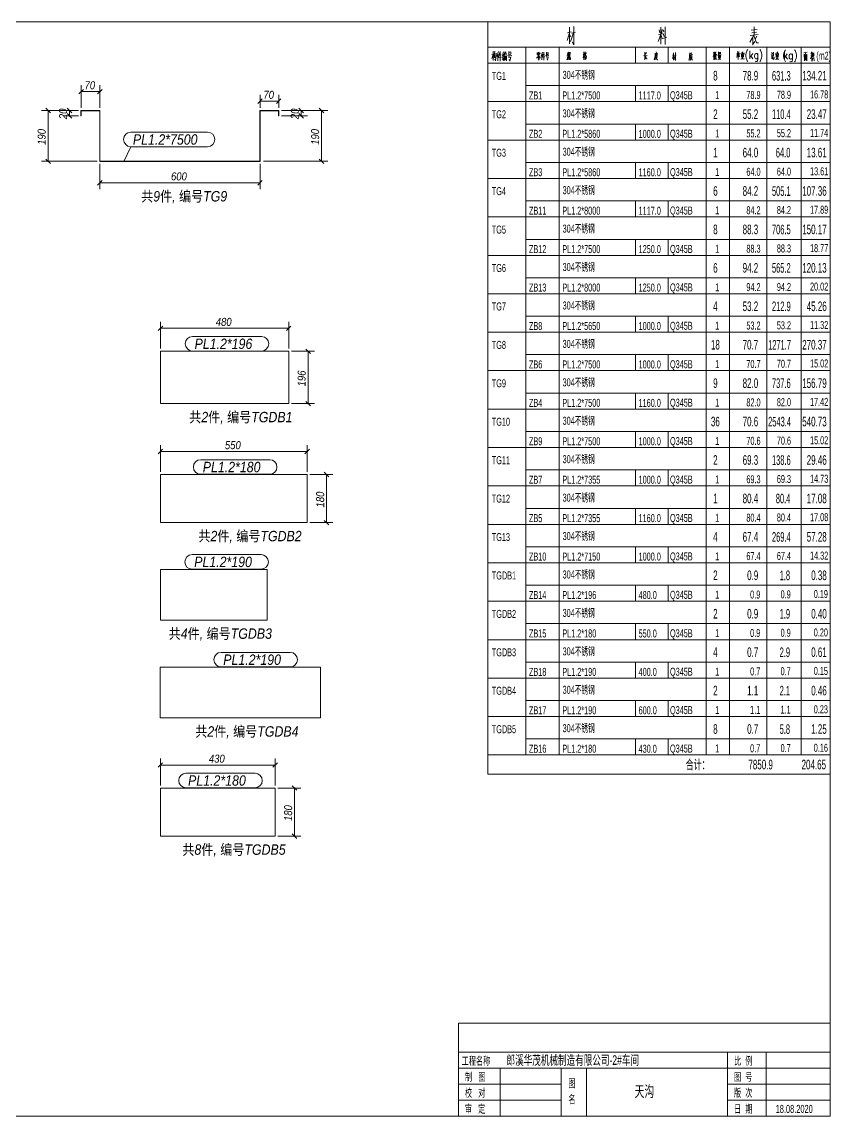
# Model space of a CAD drawing. Header units: millimetres. Extents: x 2 to 589, y 5 to 415.
# Drawn here: x 286.3 to 589, y 5 to 415 of the extents above; entities that cross this region are included whole.
import ezdxf

# ---------------------------------------------------------------- set-up
doc = ezdxf.new("R2010")
doc.units = ezdxf.units.MM
doc.linetypes.add('XKITLINE00', pattern=[0])
for name, color, linetype, lineweight in [('DrawingSheet', 5, 'Continuous', 0), ('OtherObjectType', 1, 'Continuous', 0), ('Part', 2, 'Continuous', 0), ('PartMark', 3, 'Continuous', 0), ('Z-DIMENSIONS', 1, 'Continuous', 0)]:
    doc.layers.add(name, color=color, linetype=linetype, lineweight=lineweight)
doc.styles.add('Arial Italic', font='ariali.ttf')
doc.styles.add('宋体', font='arial.ttf')

msp = doc.modelspace()

# ---------------------------------------------------------------- linework, layer by layer
at = {"layer": 'DrawingSheet', "color": 5, "linetype": 'XKITLINE00', "lineweight": 0}
for p, q in [((589, 415), (5, 415)), ((589, 5), (589, 415)), ((5, 5), (589, 5))]:
    msp.add_line(p, q, dxfattribs=at)
at = {"layer": 'OtherObjectType', "color": 6, "linetype": 'XKITLINE00', "lineweight": 0}
for p, q in [((460.84, 415), (460.84, 399.52)), ((460.84, 405.52), (589, 405.52)), ((475, 405.52), (475, 399.52)), ((487.48, 405.52), (487.48, 399.52)), ((516.04, 405.52), (516.04, 399.52)), ((528.28, 405.52), (528.28, 399.52)), ((542.56, 405.52), (542.56, 399.52)), ((551.32, 405.52), (551.32, 399.52)), ((565.24, 405.52), (565.24, 399.52)), ((578.2, 405.52), (578.2, 399.52)), ((460.84, 399.52), (460.84, 391.12)), ((589, 399.52), (460.84, 399.52)), ((475, 399.52), (475, 391.12)), ((487.48, 399.52), (487.48, 391.12)), ((542.56, 399.52), (542.56, 391.12)), ((551.32, 399.52), (551.32, 391.12)), ((565.24, 399.52), (565.24, 391.12)), ((578.2, 399.52), (578.2, 391.12)), ((460.84, 391.12), (460.84, 385.12)), ((475, 391.12), (475, 385.12)), ((475, 391.12), (589, 391.12)), ((487.48, 391.12), (487.48, 385.12)), ((516.04, 391.12), (516.04, 385.12)), ((528.28, 391.12), (528.28, 385.12)), ((542.56, 391.12), (542.56, 385.12)), ((551.32, 391.12), (551.32, 385.12)), ((565.24, 391.12), (565.24, 385.12)), ((578.2, 391.12), (578.2, 385.12)), ((460.84, 385.12), (460.84, 376.72)), ((589, 385.12), (460.84, 385.12)), ((475, 385.12), (589, 385.12)), ((475, 385.12), (475, 376.72)), ((487.48, 385.12), (487.48, 376.72)), ((542.56, 385.12), (542.56, 376.72)), ((551.32, 385.12), (551.32, 376.72)), ((565.24, 385.12), (565.24, 376.72)), ((578.2, 385.12), (578.2, 376.72)), ((460.84, 376.72), (460.84, 370.72)), ((475, 376.72), (475, 370.72)), ((475, 376.72), (589, 376.72)), ((487.48, 376.72), (487.48, 370.72)), ((516.04, 376.72), (516.04, 370.72)), ((528.28, 376.72), (528.28, 370.72)), ((542.56, 376.72), (542.56, 370.72)), ((551.32, 376.72), (551.32, 370.72)), ((565.24, 376.72), (565.24, 370.72)), ((578.2, 376.72), (578.2, 370.72)), ((460.84, 370.72), (460.84, 362.32)), ((589, 370.72), (460.84, 370.72)), ((475, 370.72), (589, 370.72)), ((475, 370.72), (475, 362.32)), ((487.48, 370.72), (487.48, 362.32)), ((542.56, 370.72), (542.56, 362.32)), ((551.32, 370.72), (551.32, 362.32)), ((565.24, 370.72), (565.24, 362.32)), ((578.2, 370.72), (578.2, 362.32)), ((460.84, 362.32), (460.84, 356.32)), ((475, 362.32), (475, 356.32)), ((475, 362.32), (589, 362.32)), ((487.48, 362.32), (487.48, 356.32)), ((516.04, 362.32), (516.04, 356.32)), ((528.28, 362.32), (528.28, 356.32)), ((542.56, 362.32), (542.56, 356.32)), ((551.32, 362.32), (551.32, 356.32)), ((565.24, 362.32), (565.24, 356.32)), ((578.2, 362.32), (578.2, 356.32)), ((460.84, 356.32), (460.84, 347.92)), ((589, 356.32), (460.84, 356.32)), ((475, 356.32), (589, 356.32)), ((475, 356.32), (475, 347.92)), ((487.48, 356.32), (487.48, 347.92)), ((542.56, 356.32), (542.56, 347.92)), ((551.32, 356.32), (551.32, 347.92)), ((565.24, 356.32), (565.24, 347.92)), ((578.2, 356.32), (578.2, 347.92)), ((460.84, 347.92), (460.84, 341.92)), ((475, 347.92), (475, 341.92)), ((475, 347.92), (589, 347.92)), ((487.48, 347.92), (487.48, 341.92)), ((516.04, 347.92), (516.04, 341.92)), ((528.28, 347.92), (528.28, 341.92)), ((542.56, 347.92), (542.56, 341.92)), ((551.32, 347.92), (551.32, 341.92)), ((565.24, 347.92), (565.24, 341.92)), ((578.2, 347.92), (578.2, 341.92)), ((460.84, 341.92), (460.84, 333.52)), ((589, 341.92), (460.84, 341.92)), ((475, 341.92), (589, 341.92)), ((475, 341.92), (475, 333.52)), ((487.48, 341.92), (487.48, 333.52)), ((542.56, 341.92), (542.56, 333.52)), ((551.32, 341.92), (551.32, 333.52)), ((565.24, 341.92), (565.24, 333.52)), ((578.2, 341.92), (578.2, 333.52)), ((460.84, 333.52), (460.84, 327.52)), ((475, 333.52), (475, 327.52)), ((475, 333.52), (589, 333.52)), ((487.48, 333.52), (487.48, 327.52)), ((516.04, 333.52), (516.04, 327.52)), ((528.28, 333.52), (528.28, 327.52)), ((542.56, 333.52), (542.56, 327.52)), ((551.32, 333.52), (551.32, 327.52)), ((565.24, 333.52), (565.24, 327.52)), ((578.2, 333.52), (578.2, 327.52)), ((460.84, 327.52), (460.84, 319.12)), ((589, 327.52), (460.84, 327.52)), ((475, 327.52), (589, 327.52)), ((475, 327.52), (475, 319.12)), ((487.48, 327.52), (487.48, 319.12)), ((542.56, 327.52), (542.56, 319.12)), ((551.32, 327.52), (551.32, 319.12)), ((565.24, 327.52), (565.24, 319.12)), ((578.2, 327.52), (578.2, 319.12)), ((460.84, 319.12), (460.84, 313.12)), ((475, 319.12), (475, 313.12)), ((475, 319.12), (589, 319.12)), ((487.48, 319.12), (487.48, 313.12)), ((516.04, 319.12), (516.04, 313.12)), ((528.28, 319.12), (528.28, 313.12)), ((542.56, 319.12), (542.56, 313.12)), ((551.32, 319.12), (551.32, 313.12)), ((565.24, 319.12), (565.24, 313.12)), ((578.2, 319.12), (578.2, 313.12)), ((460.84, 313.12), (460.84, 304.72)), ((589, 313.12), (460.84, 313.12)), ((475, 313.12), (589, 313.12)), ((475, 313.12), (475, 304.72)), ((487.48, 313.12), (487.48, 304.72)), ((542.56, 313.12), (542.56, 304.72)), ((551.32, 313.12), (551.32, 304.72)), ((565.24, 313.12), (565.24, 304.72)), ((578.2, 313.12), (578.2, 304.72)), ((460.84, 304.72), (460.84, 298.72)), ((475, 304.72), (475, 298.72)), ((475, 304.72), (589, 304.72)), ((487.48, 304.72), (487.48, 298.72)), ((516.04, 304.72), (516.04, 298.72)), ((528.28, 304.72), (528.28, 298.72)), ((542.56, 304.72), (542.56, 298.72)), ((551.32, 304.72), (551.32, 298.72)), ((565.24, 304.72), (565.24, 298.72)), ((578.2, 304.72), (578.2, 298.72)), ((460.84, 298.72), (460.84, 290.32)), ((589, 298.72), (460.84, 298.72)), ((475, 298.72), (589, 298.72)), ((475, 298.72), (475, 290.32)), ((487.48, 298.72), (487.48, 290.32)), ((542.56, 298.72), (542.56, 290.32)), ((551.32, 298.72), (551.32, 290.32)), ((565.24, 298.72), (565.24, 290.32)), ((578.2, 298.72), (578.2, 290.32)), ((460.84, 290.32), (460.84, 284.32)), ((475, 290.32), (475, 284.32)), ((475, 290.32), (589, 290.32)), ((487.48, 290.32), (487.48, 284.32)), ((516.04, 290.32), (516.04, 284.32)), ((528.28, 290.32), (528.28, 284.32)), ((542.56, 290.32), (542.56, 284.32)), ((551.32, 290.32), (551.32, 284.32)), ((565.24, 290.32), (565.24, 284.32)), ((578.2, 290.32), (578.2, 284.32)), ((460.84, 284.32), (460.84, 275.92)), ((589, 284.32), (460.84, 284.32)), ((475, 284.32), (589, 284.32)), ((475, 284.32), (475, 275.92)), ((487.48, 284.32), (487.48, 275.92)), ((542.56, 284.32), (542.56, 275.92)), ((551.32, 284.32), (551.32, 275.92)), ((565.24, 284.32), (565.24, 275.92)), ((578.2, 284.32), (578.2, 275.92)), ((460.84, 275.92), (460.84, 269.92)), ((475, 275.92), (475, 269.92)), ((475, 275.92), (589, 275.92)), ((487.48, 275.92), (487.48, 269.92)), ((516.04, 275.92), (516.04, 269.92)), ((528.28, 275.92), (528.28, 269.92)), ((542.56, 275.92), (542.56, 269.92)), ((551.32, 275.92), (551.32, 269.92)), ((565.24, 275.92), (565.24, 269.92)), ((578.2, 275.92), (578.2, 269.92)), ((460.84, 269.92), (460.84, 261.52)), ((589, 269.92), (460.84, 269.92)), ((475, 269.92), (589, 269.92)), ((475, 269.92), (475, 261.52)), ((487.48, 269.92), (487.48, 261.52)), ((542.56, 269.92), (542.56, 261.52)), ((551.32, 269.92), (551.32, 261.52)), ((565.24, 269.92), (565.24, 261.52)), ((578.2, 269.92), (578.2, 261.52)), ((460.84, 261.52), (460.84, 255.52)), ((475, 261.52), (475, 255.52)), ((475, 261.52), (589, 261.52)), ((487.48, 261.52), (487.48, 255.52)), ((516.04, 261.52), (516.04, 255.52)), ((528.28, 261.52), (528.28, 255.52)), ((542.56, 261.52), (542.56, 255.52)), ((551.32, 261.52), (551.32, 255.52)), ((565.24, 261.52), (565.24, 255.52)), ((578.2, 261.52), (578.2, 255.52)), ((460.84, 255.52), (460.84, 247.12)), ((589, 255.52), (460.84, 255.52)), ((475, 255.52), (589, 255.52)), ((475, 255.52), (475, 247.12)), ((487.48, 255.52), (487.48, 247.12)), ((542.56, 255.52), (542.56, 247.12)), ((551.32, 255.52), (551.32, 247.12)), ((565.24, 255.52), (565.24, 247.12)), ((578.2, 255.52), (578.2, 247.12)), ((460.84, 247.12), (460.84, 241.12)), ((475, 247.12), (475, 241.12)), ((475, 247.12), (589, 247.12)), ((487.48, 247.12), (487.48, 241.12)), ((516.04, 247.12), (516.04, 241.12)), ((528.28, 247.12), (528.28, 241.12)), ((542.56, 247.12), (542.56, 241.12)), ((551.32, 247.12), (551.32, 241.12)), ((565.24, 247.12), (565.24, 241.12)), ((578.2, 247.12), (578.2, 241.12)), ((460.84, 241.12), (460.84, 232.72)), ((589, 241.12), (460.84, 241.12)), ((475, 241.12), (589, 241.12)), ((475, 241.12), (475, 232.72)), ((487.48, 241.12), (487.48, 232.72)), ((542.56, 241.12), (542.56, 232.72)), ((551.32, 241.12), (551.32, 232.72)), ((565.24, 241.12), (565.24, 232.72)), ((578.2, 241.12), (578.2, 232.72)), ((460.84, 232.72), (460.84, 226.72)), ((475, 232.72), (475, 226.72)), ((475, 232.72), (589, 232.72)), ((487.48, 232.72), (487.48, 226.72)), ((516.04, 232.72), (516.04, 226.72)), ((528.28, 232.72), (528.28, 226.72)), ((542.56, 232.72), (542.56, 226.72)), ((551.32, 232.72), (551.32, 226.72)), ((565.24, 232.72), (565.24, 226.72)), ((578.2, 232.72), (578.2, 226.72)), ((460.84, 226.72), (460.84, 218.32)), ((589, 226.72), (460.84, 226.72)), ((475, 226.72), (589, 226.72)), ((475, 226.72), (475, 218.32)), ((487.48, 226.72), (487.48, 218.32)), ((542.56, 226.72), (542.56, 218.32)), ((551.32, 226.72), (551.32, 218.32)), ((565.24, 226.72), (565.24, 218.32)), ((578.2, 226.72), (578.2, 218.32)), ((460.84, 218.32), (460.84, 212.32)), ((475, 218.32), (475, 212.32)), ((475, 218.32), (589, 218.32)), ((487.48, 218.32), (487.48, 212.32)), ((516.04, 218.32), (516.04, 212.32)), ((528.28, 218.32), (528.28, 212.32)), ((542.56, 218.32), (542.56, 212.32)), ((551.32, 218.32), (551.32, 212.32)), ((565.24, 218.32), (565.24, 212.32)), ((578.2, 218.32), (578.2, 212.32)), ((460.84, 212.32), (460.84, 203.92)), ((589, 212.32), (460.84, 212.32)), ((475, 212.32), (589, 212.32)), ((475, 212.32), (475, 203.92)), ((487.48, 212.32), (487.48, 203.92)), ((542.56, 212.32), (542.56, 203.92)), ((551.32, 212.32), (551.32, 203.92)), ((565.24, 212.32), (565.24, 203.92)), ((578.2, 212.32), (578.2, 203.92)), ((460.84, 203.92), (460.84, 197.92)), ((475, 203.92), (475, 197.92)), ((475, 203.92), (589, 203.92)), ((487.48, 203.92), (487.48, 197.92)), ((516.04, 203.92), (516.04, 197.92)), ((528.28, 203.92), (528.28, 197.92)), ((542.56, 203.92), (542.56, 197.92)), ((551.32, 203.92), (551.32, 197.92)), ((565.24, 203.92), (565.24, 197.92)), ((578.2, 203.92), (578.2, 197.92)), ((460.84, 197.92), (460.84, 189.52)), ((589, 197.92), (460.84, 197.92)), ((475, 197.92), (589, 197.92)), ((475, 197.92), (475, 189.52)), ((487.48, 197.92), (487.48, 189.52)), ((542.56, 197.92), (542.56, 189.52)), ((551.32, 197.92), (551.32, 189.52)), ((565.24, 197.92), (565.24, 189.52)), ((578.2, 197.92), (578.2, 189.52)), ((460.84, 189.52), (460.84, 183.52)), ((475, 189.52), (475, 183.52)), ((475, 189.52), (589, 189.52)), ((487.48, 189.52), (487.48, 183.52)), ((516.04, 189.52), (516.04, 183.52)), ((528.28, 189.52), (528.28, 183.52)), ((542.56, 189.52), (542.56, 183.52)), ((551.32, 189.52), (551.32, 183.52)), ((565.24, 189.52), (565.24, 183.52)), ((578.2, 189.52), (578.2, 183.52)), ((460.84, 183.52), (460.84, 175.12)), ((589, 183.52), (460.84, 183.52)), ((475, 183.52), (589, 183.52)), ((475, 183.52), (475, 175.12)), ((487.48, 183.52), (487.48, 175.12)), ((542.56, 183.52), (542.56, 175.12)), ((551.32, 183.52), (551.32, 175.12)), ((565.24, 183.52), (565.24, 175.12)), ((578.2, 183.52), (578.2, 175.12)), ((460.84, 175.12), (460.84, 169.12)), ((475, 175.12), (475, 169.12)), ((475, 175.12), (589, 175.12)), ((487.48, 175.12), (487.48, 169.12)), ((516.04, 175.12), (516.04, 169.12)), ((528.28, 175.12), (528.28, 169.12)), ((542.56, 175.12), (542.56, 169.12)), ((551.32, 175.12), (551.32, 169.12)), ((565.24, 175.12), (565.24, 169.12)), ((578.2, 175.12), (578.2, 169.12)), ((460.84, 169.12), (460.84, 160.72)), ((589, 169.12), (460.84, 169.12)), ((475, 169.12), (589, 169.12)), ((475, 169.12), (475, 160.72)), ((487.48, 169.12), (487.48, 160.72)), ((542.56, 169.12), (542.56, 160.72)), ((551.32, 169.12), (551.32, 160.72)), ((565.24, 169.12), (565.24, 160.72)), ((578.2, 169.12), (578.2, 160.72)), ((460.84, 160.72), (460.84, 154.72)), ((475, 160.72), (475, 154.72)), ((475, 160.72), (589, 160.72)), ((487.48, 160.72), (487.48, 154.72)), ((516.04, 160.72), (516.04, 154.72)), ((528.28, 160.72), (528.28, 154.72)), ((542.56, 160.72), (542.56, 154.72)), ((551.32, 160.72), (551.32, 154.72)), ((565.24, 160.72), (565.24, 154.72)), ((578.2, 160.72), (578.2, 154.72)), ((460.84, 154.72), (460.84, 146.32)), ((589, 154.72), (460.84, 154.72)), ((475, 154.72), (589, 154.72)), ((475, 154.72), (475, 146.32)), ((487.48, 154.72), (487.48, 146.32)), ((542.56, 154.72), (542.56, 146.32)), ((551.32, 154.72), (551.32, 146.32)), ((565.24, 154.72), (565.24, 146.32)), ((578.2, 154.72), (578.2, 146.32)), ((460.84, 146.32), (460.84, 140.32)), ((475, 146.32), (475, 140.32)), ((475, 146.32), (589, 146.32)), ((487.48, 146.32), (487.48, 140.32)), ((516.04, 146.32), (516.04, 140.32)), ((528.28, 146.32), (528.28, 140.32)), ((542.56, 146.32), (542.56, 140.32)), ((551.32, 146.32), (551.32, 140.32)), ((565.24, 146.32), (565.24, 140.32)), ((578.2, 146.32), (578.2, 140.32)), ((460.84, 140.32), (460.84, 133.12)), ((460.84, 140.32), (589, 140.32)), ((475, 140.32), (589, 140.32)), ((460.84, 133.12), (589, 133.12))]:
    msp.add_line(p, q, dxfattribs=at)
at = {"layer": 'OtherObjectType', "color": 2, "linetype": 'XKITLINE00', "lineweight": 0}
for p, q in [((490.48, 408.07), (491.35, 410.89)), ((491.96, 411.21), (490.57, 410.89)), ((491.35, 406.74), (491.35, 413.07)), ((491.87, 409.41), (491.35, 410.45)), ((492.14, 410.83), (493.59, 411.12)), ((492.92, 410.98), (492.25, 408.97)), ((493.04, 413.27), (493.04, 406.36)), ((524.73, 410.22), (526.24, 410.51)), ((525.02, 412.02), (525.26, 410.89)), ((525.63, 410.37), (525.14, 408.89)), ((525.63, 413.07), (525.63, 406.65)), ((525.63, 410.08), (526.07, 409.12)), ((526.13, 412.17), (525.81, 410.45)), ((526.48, 412.08), (526.74, 411.21)), ((526.48, 410.69), (526.79, 409.55)), ((527.2, 406.51), (527.2, 413.13)), ((562.04, 410.22), (559.07, 409.84)), ((559.45, 411.88), (561.69, 412.17)), ((559.74, 410.89), (561.37, 411.12)), ((560.53, 413.13), (560.53, 410.08)), ((492.25, 408.97), (491.7, 407.7)), ((493.04, 406.36), (492.43, 407.55)), ((525.14, 408.89), (524.62, 407.7)), ((526.01, 408.6), (527.87, 409.26)), ((559.86, 408.89), (558.9, 407.46)), ((560.47, 409.99), (559.86, 408.89)), ((559.97, 406.42), (560.76, 407.7)), ((560.09, 409.12), (560.09, 406.59)), ((560.47, 409.84), (561.48, 407.09)), ((561.51, 409.64), (560.96, 408.51)), ((561.48, 407.09), (562.15, 407.09)), ((449.8, 39.8), (589, 39.8)), ((449.8, 39.8), (449.8, 5)), ((589, 39.8), (589, 5)), ((449.8, 5), (589, 5))]:
    msp.add_line(p, q, dxfattribs=at)
at = {"layer": 'OtherObjectType', "color": 4, "linetype": 'XKITLINE00', "lineweight": 0}
for p, q in [((462.28, 401.29), (462.76, 402.8)), ((463.09, 402.95), (462.34, 402.8)), ((462.76, 403.98), (462.76, 400.49)), ((462.76, 402.47), (463, 402.16)), ((463.03, 402.08), (463.23, 402.87)), ((463.17, 401.52), (463.44, 402.54)), ((463.23, 402.87), (463.42, 403.98)), ((463.23, 402.91), (463.93, 403.07)), ((463.67, 401.36), (463.48, 401.9)), ((463.93, 403.22), (463.83, 401.44)), ((464.82, 403.9), (464.2, 402.08)), ((464.58, 403.14), (464.58, 400.39)), ((465.03, 402.58), (464.84, 401.87)), ((465.11, 403.41), (465.03, 402.58)), ((465.05, 402.58), (465.82, 402.7)), ((465.42, 403.94), (465.42, 400.28)), ((466.21, 402.39), (466.6, 402.58)), ((466.71, 401.9), (466.21, 401.6)), ((466.6, 403.74), (466.27, 402.43)), ((466.71, 402.87), (466.27, 401.63)), ((466.93, 401.9), (466.81, 401.21)), ((466.98, 403.55), (466.93, 401.9)), ((467.7, 402.7), (466.95, 402.58)), ((466.98, 400.53), (466.95, 402.23)), ((466.98, 403.22), (467.66, 403.34)), ((466.98, 402.04), (467.78, 402.16)), ((467.25, 402.04), (467.25, 400.72)), ((467.27, 403.94), (467.44, 403.48)), ((467.49, 400.72), (467.53, 402.12)), ((467.7, 403.41), (467.64, 402.7)), ((467.82, 402.23), (467.76, 400.36)), ((468.2, 402.27), (469.75, 402.43)), ((468.65, 403.9), (468.65, 402.62)), ((468.65, 403.59), (469.36, 403.72)), ((469.42, 402.87), (468.65, 402.8)), ((468.76, 402.31), (468.65, 401.63)), ((469.44, 401.87), (469.09, 400.24)), ((469.42, 403.82), (469.36, 402.87)), ((479.51, 401.9), (479.08, 401.35)), ((479.31, 403.35), (479.22, 402.73)), ((479.29, 403.16), (480.36, 403.31)), ((479.39, 402.85), (479.66, 402.92)), ((479.39, 402.56), (479.66, 402.61)), ((479.41, 403.48), (480.2, 403.62)), ((479.83, 402.5), (479.51, 401.9)), ((479.7, 401.99), (479.85, 401.7)), ((479.8, 403.52), (479.8, 402.59)), ((479.8, 402.38), (480.4, 401.57)), ((479.93, 402.92), (480.2, 402.98)), ((479.93, 402.61), (480.2, 402.69)), ((480.38, 403.41), (480.28, 402.92)), ((481.21, 403.64), (480.71, 402.13)), ((481.02, 403.02), (481.02, 400.74)), ((481.26, 402.2), (481.13, 401.6)), ((481.19, 401.76), (482.16, 401.9)), ((481.34, 402.89), (481.26, 402.2)), ((481.42, 402.56), (482.06, 402.65)), ((481.71, 403.68), (481.71, 400.64)), ((482.41, 402.28), (483.69, 402.42)), ((483.42, 401.86), (482.74, 401.72)), ((482.78, 403.64), (482.78, 402.59)), ((482.78, 403.39), (483.4, 403.45)), ((483.42, 402.79), (482.78, 402.73)), ((482.87, 402.32), (482.78, 401.76)), ((483.45, 401.96), (483.15, 400.6)), ((483.42, 403.58), (483.38, 402.79)), ((491.02, 402.43), (490.4, 402.31)), ((490.46, 402.89), (490.98, 402.99)), ((490.75, 402.29), (490.59, 401.4)), ((490.71, 402.08), (490.96, 401.52)), ((490.81, 403.57), (490.75, 402.29)), ((491.23, 401.9), (490.98, 401.21)), ((491.11, 403.72), (491.11, 401.96)), ((491.6, 403.55), (491.11, 403.49)), ((491.37, 403.1), (491.23, 401.9)), ((491.39, 402.14), (491.39, 401.07)), ((491.56, 401.96), (491.6, 403.69)), ((496.79, 402.74), (496.44, 401.54)), ((496.5, 402.74), (497, 402.87)), ((496.79, 403.82), (496.79, 400.88)), ((496.79, 403.72), (496.79, 400.84)), ((496.79, 402.54), (496.96, 402.14)), ((497.27, 402.33), (496.9, 401.73)), ((497.31, 403.82), (497.06, 402.7)), ((497.19, 403.22), (497.66, 403.34)), ((497.21, 401.94), (497.21, 400.84)), ((497.21, 401.81), (497.64, 401.87)), ((497.23, 402.97), (497.74, 401.94)), ((497.41, 402.66), (497.27, 402.33)), ((497.7, 403.4), (497.41, 402.66)), ((497.64, 401.96), (497.62, 401.15)), ((497.74, 401.94), (497.93, 401.94)), ((519.16, 402.27), (520.53, 402.46)), ((519.61, 403.66), (519.61, 401.01)), ((519.95, 403.1), (519.61, 402.64)), ((519.8, 402.33), (520.26, 401.11)), ((520.19, 403.58), (519.95, 403.1)), ((523.42, 402.31), (523.26, 401.3)), ((523.46, 403.33), (523.42, 402.31)), ((523.46, 403.06), (524.44, 403.24)), ((523.48, 402.54), (524.44, 402.66)), ((523.65, 401.84), (524.15, 401.94)), ((523.73, 403.06), (523.73, 402.08)), ((523.73, 402.17), (524.13, 402.23)), ((523.81, 403.8), (523.92, 403.26)), ((524.06, 401.57), (524.17, 402.04)), ((524.08, 402.23), (524.1, 403.1)), ((529.96, 401.23), (530.37, 402.49)), ((530.64, 402.63), (530.02, 402.49)), ((530.37, 400.63), (530.37, 403.46)), ((530.58, 401.84), (530.37, 402.3)), ((530.7, 402.45), (531.35, 402.59)), ((531.04, 402.41), (530.75, 401.52)), ((531.1, 403.56), (531.1, 400.48)), ((536.39, 402.26), (536.31, 401.47)), ((536.41, 403.46), (536.39, 402.26)), ((537.26, 403.42), (536.41, 403.13)), ((536.46, 402.59), (537.45, 402.82)), ((536.62, 402.36), (536.62, 401.27)), ((537.2, 402.26), (536.62, 402.13)), ((536.93, 401.87), (536.85, 401.27)), ((536.89, 402.2), (536.91, 403.19)), ((537.24, 402.44), (537.2, 401.23)), ((545.61, 402.89), (545.2, 402)), ((545.28, 402.85), (545.99, 402.99)), ((545.28, 401.79), (545.78, 401.96)), ((545.37, 403.51), (545.49, 403.05)), ((545.59, 402.2), (545.43, 401.5)), ((545.61, 403.78), (545.61, 402.25)), ((545.61, 402.81), (545.9, 402.39)), ((545.82, 402.16), (545.72, 401.58)), ((545.86, 403.61), (545.76, 402.95)), ((546.03, 402.76), (545.9, 402.14)), ((545.95, 402.39), (546.36, 400.98)), ((546.11, 403.16), (546.03, 402.76)), ((546.03, 402.76), (546.52, 402.85)), ((546.23, 401.96), (546.09, 401.36)), ((546.17, 403.78), (546.11, 403.16)), ((546.3, 402.81), (546.23, 401.96)), ((546.85, 402.56), (548.22, 402.66)), ((547.23, 402.43), (547.23, 401.54)), ((547.23, 402.25), (547.95, 402.33)), ((547.25, 403.74), (547.25, 402.8)), ((547.25, 403.55), (547.95, 403.61)), ((547.25, 403.22), (547.85, 403.28)), ((547.95, 402.99), (547.25, 402.93)), ((547.33, 401.96), (547.81, 402)), ((547.58, 402.29), (547.58, 400.98)), ((547.97, 403.69), (547.93, 402.99)), ((547.97, 402.43), (547.93, 401.69)), ((553.84, 401.82), (555.23, 401.98)), ((554.19, 403.28), (554.19, 402.11)), ((554.94, 403.22), (554.19, 403.1)), ((554.19, 402.21), (554.98, 402.31)), ((554.27, 403.88), (554.44, 403.31)), ((554.29, 402.71), (554.85, 402.77)), ((554.58, 400.95), (554.58, 403.14)), ((554.85, 403.89), (554.63, 403.22)), ((554.96, 403.28), (554.9, 402.31)), ((555.49, 403), (556.88, 403.22)), ((556.2, 403.57), (555.76, 403.37)), ((555.78, 402.85), (555.83, 401.73)), ((555.81, 402.71), (556.61, 402.81)), ((556.67, 402.02), (555.83, 401.92)), ((555.87, 402.31), (556.47, 402.38)), ((556.49, 403.84), (556.2, 403.57)), ((556.2, 403.57), (556.2, 401.09)), ((556.65, 402.98), (556.57, 402.06)), ((557.54, 403.41), (557.42, 402.69)), ((557.42, 402.69), (557.42, 402.13)), ((557.42, 402.13), (557.54, 401.42)), ((557.75, 403.97), (557.54, 403.41)), ((557.96, 404.42), (557.75, 403.97)), ((558.18, 404.69), (557.96, 404.42)), ((558.93, 404.13), (558.93, 401.13)), ((560, 403.12), (558.93, 401.69)), ((559.36, 402.27), (560.09, 401.13)), ((560.75, 402.69), (560.63, 402.27)), ((560.63, 402.27), (560.63, 401.98)), ((560.63, 401.98), (560.75, 401.55)), ((560.96, 402.98), (560.75, 402.69)), ((561.18, 403.12), (560.96, 402.98)), ((561.49, 403.12), (561.18, 403.12)), ((561.7, 402.98), (561.49, 403.12)), ((561.91, 402.69), (561.7, 402.98)), ((561.91, 403.12), (561.91, 400.84)), ((562.67, 404.69), (562.88, 404.42)), ((562.88, 404.42), (563.09, 403.97)), ((563.09, 403.97), (563.31, 403.41)), ((563.31, 403.41), (563.42, 402.69)), ((563.42, 402.13), (563.31, 401.42)), ((563.42, 402.69), (563.42, 402.13)), ((567.16, 401.8), (567.04, 401.32)), ((567.16, 403.66), (567.35, 403.19)), ((567.16, 401.9), (567.41, 401.34)), ((567.18, 403.06), (567.18, 402.09)), ((567.18, 402.92), (567.84, 403.02)), ((567.8, 402.4), (567.18, 402.3)), ((567.43, 402.03), (567.66, 401.66)), ((567.78, 403.68), (567.62, 403.02)), ((567.84, 403.1), (567.78, 402.4)), ((567.91, 401.9), (568.13, 401.43)), ((568.46, 402.88), (569.83, 403.1)), ((569.17, 403.45), (568.73, 403.25)), ((568.75, 402.73), (568.81, 401.61)), ((568.77, 402.59), (569.56, 402.69)), ((569.64, 401.9), (568.81, 401.8)), ((568.84, 402.19), (569.44, 402.26)), ((569.46, 403.72), (569.17, 403.45)), ((569.17, 403.45), (569.17, 400.97)), ((569.62, 402.86), (569.54, 401.94)), ((571.69, 403.29), (571.59, 402.57)), ((571.59, 402.57), (571.59, 402.01)), ((571.59, 402.01), (571.69, 401.3)), ((571.9, 403.85), (571.69, 403.29)), ((571.88, 404.01), (571.88, 401.01)), ((572.97, 403), (571.88, 401.57)), ((572.13, 404.3), (571.9, 403.85)), ((572.35, 404.57), (572.13, 404.3)), ((572.31, 402.15), (573.06, 401.01)), ((573.7, 402.57), (573.61, 402.15)), ((573.61, 402.15), (573.61, 401.86)), ((573.61, 401.86), (573.7, 401.43)), ((573.92, 402.86), (573.7, 402.57)), ((574.13, 403), (573.92, 402.86)), ((574.46, 403), (574.13, 403)), ((574.67, 402.86), (574.46, 403)), ((574.88, 402.57), (574.67, 402.86)), ((574.88, 403), (574.88, 400.72)), ((575.64, 404.57), (575.85, 404.3)), ((575.85, 404.3), (576.06, 403.85)), ((576.06, 403.85), (576.28, 403.29)), ((576.28, 403.29), (576.37, 402.57)), ((576.37, 402.01), (576.28, 401.3)), ((576.37, 402.57), (576.37, 402.01)), ((580.45, 403.66), (579.16, 403.46)), ((579.34, 402.92), (579.36, 400.36)), ((580.28, 402.74), (579.34, 402.58)), ((579.63, 402.62), (579.63, 400.74)), ((579.88, 402.16), (579.63, 402.08)), ((579.7, 402.66), (579.81, 403.58)), ((579.97, 402.66), (579.95, 400.78)), ((580.22, 400.4), (580.31, 402.96)), ((581.93, 401.82), (581.7, 401.12)), ((581.76, 402.54), (582.35, 402.7)), ((582.3, 403.84), (581.83, 403.12)), ((582.1, 402.54), (581.93, 401.82)), ((582.1, 403.42), (582.1, 400.28)), ((582.1, 402.32), (582.33, 401.86)), ((582.47, 403.46), (582.47, 401.86)), ((582.47, 403.16), (582.92, 403.3)), ((582.92, 402.12), (582.47, 402)), ((582.94, 403.38), (582.89, 402.12)), ((463.56, 401.63), (463.09, 401.48)), ((463.71, 400.36), (463.42, 400.99)), ((463.83, 401.44), (463.71, 400.36)), ((464.78, 401.63), (465.94, 401.79)), ((466.21, 400.92), (466.71, 401.44)), ((466.81, 401.21), (466.54, 400.45)), ((467.16, 401.4), (467.64, 401.48)), ((467.76, 400.36), (467.64, 400.69)), ((469.42, 401.75), (468.59, 401.6)), ((469.09, 400.24), (468.82, 400.88)), ((479.58, 401.47), (480.05, 401.57)), ((479.6, 401.16), (480.01, 400.7)), ((480.11, 401.63), (479.78, 400.97)), ((480.4, 401.57), (480.49, 401.57)), ((483.15, 400.6), (482.93, 401.12)), ((490.59, 401.4), (490.36, 400.8)), ((490.98, 401.21), (490.67, 400.84)), ((491.39, 401.07), (491.46, 400.94)), ((491.46, 400.94), (491.75, 400.94)), ((491.75, 400.94), (491.73, 401.63)), ((497.21, 401.07), (497.66, 401.15)), ((519.95, 401.51), (519.53, 400.91)), ((520.26, 401.11), (520.53, 401.15)), ((523.26, 401.3), (523.07, 400.78)), ((523.28, 400.72), (523.9, 401.28)), ((523.65, 401.67), (524.35, 400.72)), ((523.9, 401.28), (524.06, 401.57)), ((524.35, 400.72), (524.5, 400.72)), ((530.75, 401.52), (530.5, 400.96)), ((531.1, 400.48), (530.83, 401)), ((536.31, 401.47), (536.12, 400.67)), ((536.72, 400.87), (536.44, 400.58)), ((536.85, 401.27), (536.72, 400.87)), ((536.97, 401.27), (537.41, 400.62)), ((545.57, 401.17), (545.34, 400.9)), ((545.43, 401.5), (545.86, 401.17)), ((545.72, 401.58), (545.57, 401.17)), ((546.09, 401.36), (545.78, 400.84)), ((546.36, 400.98), (546.57, 400.98)), ((546.92, 400.9), (548.12, 400.99)), ((547.16, 401.3), (547.95, 401.36)), ((547.95, 401.69), (547.23, 401.63)), ((556.88, 401.13), (555.52, 400.99)), ((556.57, 401.55), (555.81, 401.46)), ((557.54, 401.42), (557.75, 400.84)), ((557.75, 400.84), (557.96, 400.41)), ((557.96, 400.41), (558.18, 400.12)), ((560.75, 401.55), (560.96, 401.26)), ((560.96, 401.26), (561.18, 401.13)), ((561.18, 400.12), (560.96, 400.27)), ((561.18, 401.13), (561.49, 401.13)), ((561.49, 400.12), (561.18, 400.12)), ((561.49, 401.13), (561.7, 401.26)), ((561.7, 400.27), (561.49, 400.12)), ((561.7, 401.26), (561.91, 401.55)), ((561.82, 400.41), (561.7, 400.27)), ((561.91, 400.84), (561.82, 400.41)), ((562.88, 400.41), (562.67, 400.12)), ((563.09, 400.84), (562.88, 400.41)), ((563.31, 401.42), (563.09, 400.84)), ((567.41, 401.34), (567.62, 401.06)), ((567.62, 401.06), (567.95, 400.91)), ((567.95, 400.91), (567.86, 401.51)), ((569.83, 401.01), (568.5, 400.87)), ((569.54, 401.43), (568.77, 401.34)), ((571.69, 401.3), (571.9, 400.72)), ((571.9, 400.72), (572.13, 400.29)), ((572.13, 400.29), (572.35, 400)), ((573.7, 401.43), (573.92, 401.14)), ((573.92, 401.14), (574.13, 401.01)), ((574.13, 400), (573.92, 400.15)), ((574.13, 401.01), (574.46, 401.01)), ((574.46, 400), (574.13, 400)), ((574.46, 401.01), (574.67, 401.14)), ((574.67, 400.15), (574.46, 400)), ((574.67, 401.14), (574.88, 401.43)), ((574.79, 400.29), (574.67, 400.15)), ((574.88, 400.72), (574.79, 400.29)), ((575.85, 400.29), (575.64, 400)), ((576.06, 400.72), (575.85, 400.29)), ((576.28, 401.3), (576.06, 400.72)), ((579.36, 400.66), (580.22, 400.82)), ((579.63, 401.48), (579.88, 401.58)), ((582.58, 401.58), (582.25, 400.24)), ((582.85, 401.62), (583.05, 400.36))]:
    msp.add_line(p, q, dxfattribs=at)
at = {"layer": 'OtherObjectType', "color": 3, "linetype": 'XKITLINE00', "lineweight": 0}
for p, q in [((449.8, 29), (589, 29)), ((550.6, 29), (550.6, 5)), ((565, 29), (565, 5)), ((449.8, 23), (589, 23)), ((465.4, 23), (465.4, 5)), ((488.2, 23), (488.2, 5)), ((497.8, 23), (497.8, 5)), ((449.8, 17), (488.2, 17)), ((550.6, 17), (589, 17)), ((449.8, 11), (488.2, 11)), ((550.6, 11), (589, 11))]:
    msp.add_line(p, q, dxfattribs=at)
at = {"layer": 'Part', "color": 2, "linetype": 'XKITLINE00', "lineweight": 0}
for p, q in [((308.39, 381.83), (308.39, 379.77)), ((308.39, 381.83), (315.51, 381.83)), ((308.51, 381.71), (308.51, 379.77)), ((308.51, 381.71), (315.39, 381.71)), ((315.39, 381.71), (315.39, 362.71)), ((315.51, 381.83), (315.51, 362.83)), ((375.39, 362.83), (375.39, 381.83)), ((382.51, 381.83), (375.39, 381.83)), ((375.51, 381.71), (375.51, 362.71)), ((382.39, 381.71), (375.51, 381.71)), ((382.39, 381.71), (382.39, 379.77)), ((382.51, 381.83), (382.51, 379.77)), ((308.51, 379.77), (308.39, 379.77)), ((382.39, 379.77), (382.51, 379.77)), ((315.39, 362.71), (375.51, 362.71)), ((315.51, 362.83), (375.39, 362.83)), ((386.2, 291.57), (338.2, 291.57)), ((338.2, 271.97), (338.2, 291.57)), ((386.2, 271.97), (386.2, 291.57)), ((386.2, 271.97), (338.2, 271.97)), ((393.13, 245.39), (338.13, 245.39)), ((338.13, 245.39), (338.13, 227.39)), ((393.13, 227.39), (393.13, 245.39)), ((338.13, 227.39), (393.13, 227.39)), ((338.13, 209.84), (378.13, 209.84)), ((338.13, 190.84), (338.13, 209.84)), ((378.13, 209.84), (378.13, 190.84)), ((378.13, 190.84), (338.13, 190.84)), ((338.1, 173.19), (398.1, 173.19)), ((338.1, 154.19), (338.1, 173.19)), ((398.1, 173.19), (398.1, 154.19)), ((398.1, 154.19), (338.1, 154.19)), ((381.13, 127.92), (338.13, 127.92)), ((338.13, 127.92), (338.13, 109.92)), ((381.13, 109.92), (381.13, 127.92)), ((338.13, 109.92), (381.13, 109.92))]:
    msp.add_line(p, q, dxfattribs=at)
at = {"layer": 'PartMark', "color": 1, "linetype": 'XKITLINE00', "lineweight": 0}
for p, q in [((327.06, 373.67), (355.81, 373.67)), ((324.39, 362.72), (327.06, 368.21)), ((327.06, 368.21), (355.81, 368.21)), ((350.16, 297.12), (376.01, 297.12)), ((350.16, 291.66), (376.01, 291.66)), ((353.22, 250.94), (379.08, 250.94)), ((353.22, 245.48), (379.08, 245.48)), ((350.02, 215.4), (375.88, 215.4)), ((350.02, 209.94), (375.88, 209.94)), ((360.9, 178.75), (386.75, 178.75)), ((360.9, 173.29), (386.75, 173.29)), ((347.72, 133.48), (373.58, 133.48)), ((347.72, 128.02), (373.58, 128.02))]:
    msp.add_line(p, q, dxfattribs=at)
for centre, start, end in [((327.06, 370.94), 90, 270), ((355.81, 370.94), 270, 90), ((350.16, 294.39), 90, 270), ((376.01, 294.39), 270, 90), ((353.22, 248.21), 90, 270), ((379.08, 248.21), 270, 90), ((350.02, 212.67), 90, 270), ((375.88, 212.67), 270, 90), ((360.9, 176.02), 90, 270), ((386.75, 176.02), 270, 90), ((347.72, 130.75), 90, 270), ((373.58, 130.75), 270, 90)]:
    msp.add_arc(centre, 2.73, start, end, dxfattribs=at)
at = {"layer": 'Z-DIMENSIONS', "color": 4, "linetype": 'XKITLINE00', "lineweight": 0}
for p, q in [((309.3, 389.7), (307.6, 388.01)), ((308.45, 382.77), (308.45, 391.26)), ((316.3, 389.7), (314.6, 388.01)), ((315.45, 382.77), (315.45, 391.26)), ((308.45, 388.86), (315.45, 388.86)), ((376.3, 386.12), (374.6, 384.42)), ((375.45, 382.77), (375.45, 387.67)), ((383.3, 386.12), (381.6, 384.42)), ((382.45, 382.77), (382.45, 387.67)), ((307.45, 381.77), (293.66, 381.77)), ((295.22, 382.62), (296.91, 380.92)), ((296.06, 362.77), (296.06, 381.77)), ((307.45, 381.77), (301.68, 381.77)), ((303.23, 382.62), (304.93, 380.92)), ((304.08, 379.77), (304.08, 381.77)), ((375.45, 385.27), (382.45, 385.27)), ((383.45, 381.77), (393.26, 381.77)), ((383.45, 381.77), (400.9, 381.77)), ((390.01, 382.62), (391.71, 380.92)), ((390.86, 379.77), (390.86, 381.77)), ((397.65, 382.62), (399.35, 380.92)), ((398.5, 362.77), (398.5, 381.77)), ((307.45, 379.77), (301.68, 379.77)), ((303.23, 380.62), (304.93, 378.92)), ((383.45, 379.77), (393.26, 379.77)), ((390.01, 380.62), (391.71, 378.92)), ((314.45, 362.77), (293.66, 362.77)), ((295.22, 363.62), (296.91, 361.92)), ((315.45, 361.77), (315.45, 352.31)), ((375.45, 361.77), (375.45, 352.31)), ((376.76, 362.77), (400.9, 362.77)), ((397.65, 363.62), (399.35, 361.92)), ((316.3, 355.56), (314.6, 353.86)), ((315.45, 354.71), (375.45, 354.71)), ((376.3, 355.56), (374.6, 353.86)), ((339.05, 301.04), (337.35, 299.34)), ((338.2, 292.57), (338.2, 302.59)), ((338.2, 300.19), (386.2, 300.19)), ((387.05, 301.04), (385.35, 299.34)), ((386.2, 292.57), (386.2, 302.59)), ((387.2, 291.57), (395.85, 291.57)), ((392.61, 292.42), (394.3, 290.72)), ((393.45, 271.97), (393.45, 291.57)), ((387.2, 271.97), (395.85, 271.97)), ((392.61, 272.82), (394.3, 271.12)), ((338.98, 254.85), (337.29, 253.15)), ((338.13, 246.39), (338.13, 256.4)), ((393.98, 254.85), (392.29, 253.15)), ((393.13, 246.39), (393.13, 256.4)), ((338.13, 254), (393.13, 254)), ((399.54, 246.23), (401.23, 244.54)), ((394.13, 245.39), (402.79, 245.39)), ((400.39, 227.39), (400.39, 245.39)), ((394.13, 227.39), (402.79, 227.39)), ((399.54, 228.23), (401.23, 226.54)), ((338.98, 137.38), (337.29, 135.69)), ((338.13, 128.92), (338.13, 138.94)), ((338.13, 136.54), (381.13, 136.54)), ((381.98, 137.38), (380.29, 135.69)), ((381.13, 128.92), (381.13, 138.94)), ((382.13, 127.92), (390.79, 127.92)), ((387.54, 128.77), (389.23, 127.07)), ((388.39, 109.92), (388.39, 127.92)), ((387.54, 110.77), (389.23, 109.07)), ((382.13, 109.92), (390.79, 109.92))]:
    msp.add_line(p, q, dxfattribs=at)
at = {"layer": 'Z-DIMENSIONS', "color": 3}
for p in [(308.45, 388.86), (315.45, 388.86), (296.06, 381.77), (304.08, 381.77), (375.45, 385.27), (382.45, 385.27), (390.86, 381.77), (398.5, 381.77), (304.08, 379.77), (390.86, 379.77), (296.06, 362.77), (398.5, 362.77), (315.45, 354.71), (375.45, 354.71), (338.2, 300.19), (386.2, 300.19), (393.45, 291.57), (393.45, 271.97), (338.13, 254), (393.13, 254), (400.39, 245.39), (400.39, 227.39), (338.13, 136.54), (381.13, 136.54), (388.39, 127.92), (388.39, 109.92)]:
    msp.add_point(p, dxfattribs=at)

# ---------------------------------------------------------------- texts
at = {"layer": 'OtherObjectType', "color": 4, "style": '宋体'}
for s, height, width, p in [('(m2)', 3, 0.51, (583.84, 400.84)), ('8', 3.6, 0.595, (545.2, 393.04)), ('78.9', 3.6, 0.595, (556.24, 393.04)), ('134.21', 3.6, 0.595, (578.56, 393.04)), ('2', 3.6, 0.595, (545.2, 378.64)), ('55.2', 3.6, 0.595, (556.24, 378.64)), ('23.47', 3.6, 0.595, (580.24, 378.64)), ('1', 3.6, 0.595, (545.2, 364.24)), ('64.0', 3.6, 0.595, (556.24, 364.24)), ('13.61', 3.6, 0.595, (580.24, 364.24)), ('6', 3.6, 0.595, (545.2, 349.84)), ('84.2', 3.6, 0.595, (556.24, 349.84)), ('107.36', 3.6, 0.595, (578.56, 349.84)), ('8', 3.6, 0.595, (545.2, 335.44)), ('88.3', 3.6, 0.595, (556.24, 335.44)), ('150.17', 3.6, 0.595, (578.56, 335.44)), ('6', 3.6, 0.595, (545.2, 321.04)), ('94.2', 3.6, 0.595, (556.24, 321.04)), ('120.13', 3.6, 0.595, (578.56, 321.04)), ('4', 3.6, 0.595, (545.2, 306.64)), ('53.2', 3.6, 0.595, (556.24, 306.64)), ('45.26', 3.6, 0.595, (580.24, 306.64)), ('18', 3.6, 0.595, (544.36, 292.24)), ('70.7', 3.6, 0.595, (556.24, 292.24)), ('270.37', 3.6, 0.595, (578.56, 292.24)), ('9', 3.6, 0.595, (545.2, 277.84)), ('82.0', 3.6, 0.595, (556.24, 277.84)), ('156.79', 3.6, 0.595, (578.56, 277.84)), ('36', 3.6, 0.595, (544.36, 263.44)), ('70.6', 3.6, 0.595, (556.24, 263.44)), ('540.73', 3.6, 0.595, (578.56, 263.44)), ('2', 3.6, 0.595, (545.2, 249.04)), ('69.3', 3.6, 0.595, (556.24, 249.04)), ('29.46', 3.6, 0.595, (580.24, 249.04)), ('1', 3.6, 0.595, (545.2, 234.64)), ('80.4', 3.6, 0.595, (556.24, 234.64)), ('17.08', 3.6, 0.595, (580.24, 234.64)), ('4', 3.6, 0.595, (545.2, 220.24)), ('67.4', 3.6, 0.595, (556.24, 220.24)), ('57.28', 3.6, 0.595, (580.24, 220.24)), ('2', 3.6, 0.595, (545.2, 205.84)), ('0.9', 3.6, 0.595, (557.92, 205.84)), ('0.38', 3.6, 0.595, (581.92, 205.84)), ('2', 3.6, 0.595, (545.2, 191.44)), ('0.9', 3.6, 0.595, (557.92, 191.44)), ('0.40', 3.6, 0.595, (581.92, 191.44)), ('4', 3.6, 0.595, (545.2, 177.04)), ('0.7', 3.6, 0.595, (557.92, 177.04)), ('0.61', 3.6, 0.595, (581.92, 177.04)), ('2', 3.6, 0.595, (545.2, 162.64)), ('1.1', 3.6, 0.595, (557.92, 162.64)), ('0.46', 3.6, 0.595, (581.92, 162.64)), ('8', 3.6, 0.595, (545.2, 148.24)), ('0.7', 3.6, 0.595, (557.92, 148.24)), ('1.25', 3.6, 0.595, (581.92, 148.24)), ('工程名称', 3, 0.6375, (451, 24.2)), ('比  例', 3, 0.6375, (553, 24.2)), ('制   图', 3, 0.6375, (452.2, 18.2)), ('图  号', 3, 0.6375, (553, 18.2)), ('图', 3, 0.6375, (490.96, 15.8)), ('校   对', 3, 0.6375, (452.2, 12.2)), ('名', 3, 0.6375, (490.96, 9.8)), ('版  次', 3, 0.6375, (553, 12.2)), ('审   定', 3, 0.6375, (452.2, 6.2)), ('日  期', 3, 0.6375, (553, 6.2))]:
    msp.add_text(s, height=height, dxfattribs=dict(at, width=width)).set_placement(p)
at = {"layer": 'OtherObjectType', "color": 7, "style": '宋体'}
for s, height, width, p in [('TG1', 3, 0.595, (462.28, 393.28)), ('304不锈钢', 3, 0.595, (488.8, 393.64)), ('ZB1', 3, 0.595, (476.2, 385.96)), ('PL1.2*7500', 3, 0.595, (488.68, 385.96)), ('1117.0', 3, 0.595, (517.27, 385.95)), ('Q345B', 3, 0.595, (529.03, 386.02)), ('1', 3, 0.595, (545.98, 386.08)), ('78.9', 3, 0.595, (557.64, 386.12)), ('78.9', 3, 0.595, (569.05, 386.2)), ('16.78', 3, 0.595, (581.48, 386.32)), ('TG2', 3, 0.595, (462.28, 378.88)), ('304不锈钢', 3, 0.595, (488.8, 379.24)), ('ZB2', 3, 0.595, (476.2, 371.56)), ('PL1.2*5860', 3, 0.595, (488.68, 371.56)), ('1000.0', 3, 0.595, (517.27, 371.55)), ('Q345B', 3, 0.595, (529.03, 371.62)), ('1', 3, 0.595, (545.98, 371.68)), ('55.2', 3, 0.595, (557.64, 371.72)), ('55.2', 3, 0.595, (569.05, 371.8)), ('11.74', 3, 0.595, (581.48, 371.92)), ('TG3', 3, 0.595, (462.28, 364.48)), ('304不锈钢', 3, 0.595, (488.8, 364.84)), ('ZB3', 3, 0.595, (476.2, 357.16)), ('PL1.2*5860', 3, 0.595, (488.68, 357.16)), ('1160.0', 3, 0.595, (517.27, 357.15)), ('Q345B', 3, 0.595, (529.03, 357.22)), ('1', 3, 0.595, (545.98, 357.28)), ('64.0', 3, 0.595, (557.64, 357.32)), ('64.0', 3, 0.595, (569.05, 357.4)), ('13.61', 3, 0.595, (581.48, 357.52)), ('TG4', 3, 0.595, (462.28, 350.08)), ('304不锈钢', 3, 0.595, (488.8, 350.44)), ('ZB11', 3, 0.595, (476.2, 342.76)), ('PL1.2*8000', 3, 0.595, (488.68, 342.76)), ('1117.0', 3, 0.595, (517.27, 342.75)), ('Q345B', 3, 0.595, (529.03, 342.82)), ('1', 3, 0.595, (545.98, 342.88)), ('84.2', 3, 0.595, (557.64, 342.92)), ('84.2', 3, 0.595, (569.05, 343)), ('17.89', 3, 0.595, (581.48, 343.12)), ('TG5', 3, 0.595, (462.28, 335.68)), ('304不锈钢', 3, 0.595, (488.8, 336.04)), ('ZB12', 3, 0.595, (476.2, 328.36)), ('PL1.2*7500', 3, 0.595, (488.68, 328.36)), ('1250.0', 3, 0.595, (517.27, 328.35)), ('Q345B', 3, 0.595, (529.03, 328.42)), ('1', 3, 0.595, (545.98, 328.48)), ('88.3', 3, 0.595, (557.64, 328.52)), ('88.3', 3, 0.595, (569.05, 328.6)), ('18.77', 3, 0.595, (581.48, 328.72)), ('TG6', 3, 0.595, (462.28, 321.28)), ('304不锈钢', 3, 0.595, (488.8, 321.64)), ('ZB13', 3, 0.595, (476.2, 313.96)), ('PL1.2*8000', 3, 0.595, (488.68, 313.96)), ('1250.0', 3, 0.595, (517.27, 313.95)), ('Q345B', 3, 0.595, (529.03, 314.02)), ('1', 3, 0.595, (545.98, 314.08)), ('94.2', 3, 0.595, (557.64, 314.12)), ('94.2', 3, 0.595, (569.05, 314.2)), ('20.02', 3, 0.595, (581.48, 314.32)), ('TG7', 3, 0.595, (462.28, 306.88)), ('304不锈钢', 3, 0.595, (488.8, 307.24)), ('ZB8', 3, 0.595, (476.2, 299.56)), ('PL1.2*5650', 3, 0.595, (488.68, 299.56)), ('1000.0', 3, 0.595, (517.27, 299.55)), ('Q345B', 3, 0.595, (529.03, 299.62)), ('1', 3, 0.595, (545.98, 299.68)), ('53.2', 3, 0.595, (557.64, 299.72)), ('53.2', 3, 0.595, (569.05, 299.8)), ('11.32', 3, 0.595, (581.48, 299.92)), ('TG8', 3, 0.595, (462.28, 292.48)), ('304不锈钢', 3, 0.595, (488.8, 292.84)), ('ZB6', 3, 0.595, (476.2, 285.16)), ('PL1.2*7500', 3, 0.595, (488.68, 285.16)), ('1000.0', 3, 0.595, (517.27, 285.15)), ('Q345B', 3, 0.595, (529.03, 285.22)), ('1', 3, 0.595, (545.98, 285.28)), ('70.7', 3, 0.595, (557.64, 285.32)), ('70.7', 3, 0.595, (569.05, 285.4)), ('15.02', 3, 0.595, (581.48, 285.52)), ('TG9', 3, 0.595, (462.28, 278.08)), ('304不锈钢', 3, 0.595, (488.8, 278.44)), ('ZB4', 3, 0.595, (476.2, 270.76)), ('PL1.2*7500', 3, 0.595, (488.68, 270.76)), ('1160.0', 3, 0.595, (517.27, 270.75)), ('Q345B', 3, 0.595, (529.03, 270.82)), ('1', 3, 0.595, (545.98, 270.88)), ('82.0', 3, 0.595, (557.64, 270.92)), ('82.0', 3, 0.595, (569.05, 271)), ('17.42', 3, 0.595, (581.48, 271.12)), ('TG10', 3, 0.595, (462.28, 263.68)), ('304不锈钢', 3, 0.595, (488.8, 264.04)), ('ZB9', 3, 0.595, (476.2, 256.36)), ('PL1.2*7500', 3, 0.595, (488.68, 256.36)), ('1000.0', 3, 0.595, (517.27, 256.35)), ('Q345B', 3, 0.595, (529.03, 256.42)), ('1', 3, 0.595, (545.98, 256.48)), ('70.6', 3, 0.595, (557.64, 256.52)), ('70.6', 3, 0.595, (569.05, 256.6)), ('15.02', 3, 0.595, (581.48, 256.72)), ('TG11', 3, 0.595, (462.28, 249.28)), ('304不锈钢', 3, 0.595, (488.8, 249.64)), ('ZB7', 3, 0.595, (476.2, 241.96)), ('PL1.2*7355', 3, 0.595, (488.68, 241.96)), ('1000.0', 3, 0.595, (517.27, 241.95)), ('Q345B', 3, 0.595, (529.03, 242.02)), ('1', 3, 0.595, (545.98, 242.08)), ('69.3', 3, 0.595, (557.64, 242.12)), ('69.3', 3, 0.595, (569.05, 242.2)), ('14.73', 3, 0.595, (581.48, 242.32)), ('TG12', 3, 0.595, (462.28, 234.88)), ('304不锈钢', 3, 0.595, (488.8, 235.24)), ('ZB5', 3, 0.595, (476.2, 227.56)), ('PL1.2*7355', 3, 0.595, (488.68, 227.56)), ('1160.0', 3, 0.595, (517.27, 227.55)), ('Q345B', 3, 0.595, (529.03, 227.62)), ('1', 3, 0.595, (545.98, 227.68)), ('80.4', 3, 0.595, (557.64, 227.72)), ('80.4', 3, 0.595, (569.05, 227.8)), ('17.08', 3, 0.595, (581.48, 227.92)), ('TG13', 3, 0.595, (462.28, 220.48)), ('304不锈钢', 3, 0.595, (488.8, 220.84)), ('ZB10', 3, 0.595, (476.2, 213.16)), ('PL1.2*7150', 3, 0.595, (488.68, 213.16)), ('1000.0', 3, 0.595, (517.27, 213.15)), ('Q345B', 3, 0.595, (529.03, 213.22)), ('1', 3, 0.595, (545.98, 213.28)), ('67.4', 3, 0.595, (557.64, 213.32)), ('67.4', 3, 0.595, (569.05, 213.4)), ('14.32', 3, 0.595, (581.48, 213.52)), ('TGDB1', 3, 0.595, (462.28, 206.08)), ('304不锈钢', 3, 0.595, (488.8, 206.44)), ('ZB14', 3, 0.595, (476.2, 198.76)), ('PL1.2*196', 3, 0.595, (488.68, 198.76)), ('480.0', 3, 0.595, (517.27, 198.75)), ('Q345B', 3, 0.595, (529.03, 198.82)), ('1', 3, 0.595, (545.98, 198.88)), ('0.9', 3, 0.595, (559.04, 198.92)), ('0.9', 3, 0.595, (570.45, 199)), ('0.19', 3, 0.595, (582.88, 199.12)), ('TGDB2', 3, 0.595, (462.28, 191.68)), ('304不锈钢', 3, 0.595, (488.8, 192.04)), ('ZB15', 3, 0.595, (476.2, 184.36)), ('PL1.2*180', 3, 0.595, (488.68, 184.36)), ('550.0', 3, 0.595, (517.27, 184.35)), ('Q345B', 3, 0.595, (529.03, 184.42)), ('1', 3, 0.595, (545.98, 184.48)), ('0.9', 3, 0.595, (559.04, 184.52)), ('0.9', 3, 0.595, (570.45, 184.6)), ('0.20', 3, 0.595, (582.88, 184.72)), ('304不锈钢', 3, 0.595, (488.8, 177.64)), ('TGDB3', 3, 0.595, (462.28, 177.28)), ('ZB18', 3, 0.595, (476.2, 169.96)), ('PL1.2*190', 3, 0.595, (488.68, 169.96)), ('400.0', 3, 0.595, (517.27, 169.95)), ('Q345B', 3, 0.595, (529.03, 170.02)), ('1', 3, 0.595, (545.98, 170.08)), ('0.7', 3, 0.595, (559.04, 170.12)), ('0.7', 3, 0.595, (570.45, 170.2)), ('0.15', 3, 0.595, (582.88, 170.32)), ('TGDB4', 3, 0.595, (462.28, 162.88)), ('304不锈钢', 3, 0.595, (488.8, 163.24)), ('ZB17', 3, 0.595, (476.2, 155.56)), ('PL1.2*190', 3, 0.595, (488.68, 155.56)), ('600.0', 3, 0.595, (517.27, 155.55)), ('Q345B', 3, 0.595, (529.03, 155.62)), ('1', 3, 0.595, (545.98, 155.68)), ('1.1', 3, 0.595, (559.04, 155.72)), ('1.1', 3, 0.595, (570.45, 155.8)), ('0.23', 3, 0.595, (582.88, 155.92)), ('304不锈钢', 3, 0.595, (488.8, 148.84)), ('TGDB5', 3, 0.595, (462.28, 148.48)), ('ZB16', 3, 0.595, (476.2, 141.16)), ('PL1.2*180', 3, 0.595, (488.68, 141.16)), ('430.0', 3, 0.595, (517.27, 141.15)), ('Q345B', 3, 0.595, (529.03, 141.22)), ('1', 3, 0.595, (545.98, 141.28)), ('0.7', 3, 0.595, (559.04, 141.32)), ('0.7', 3, 0.595, (570.45, 141.4)), ('0.16', 3, 0.595, (582.88, 141.52)), ('合计：', 3.6, 0.595, (534.88, 134.92)), ('郎溪华茂机械制造有限公司-2#车间', 3.6, 0.6375, (467.8, 24.2)), ('天沟', 4.2, 0.6375, (515.8, 12.2)), ('18.08.2020', 3, 0.6375, (568.6, 6.2))]:
    msp.add_text(s, height=height, dxfattribs=dict(at, width=width)).set_placement(p)
at = {"layer": 'OtherObjectType', "color": 6, "style": '宋体'}
for s, width, p in [('631.3', 0.51, (567.22, 393.01)), ('110.4', 0.51, (567.22, 378.61)), ('64.0', 0.51, (568.66, 364.21)), ('505.1', 0.51, (567.22, 349.81)), ('706.5', 0.51, (567.22, 335.41)), ('565.2', 0.51, (567.22, 321.01)), ('212.9', 0.51, (567.22, 306.61)), ('1271.7', 0.51, (565.78, 292.21)), ('737.6', 0.51, (567.22, 277.81)), ('2543.4', 0.51, (565.78, 263.41)), ('138.6', 0.51, (567.22, 249.01)), ('80.4', 0.51, (568.66, 234.61)), ('269.4', 0.51, (567.22, 220.21)), ('1.8', 0.51, (570.1, 205.81)), ('1.9', 0.51, (570.1, 191.41)), ('2.9', 0.51, (570.1, 177.01)), ('2.1', 0.51, (570.1, 162.61)), ('5.8', 0.51, (570.1, 148.21)), ('7850.9', 0.595, (558.4, 134.92)), ('204.65', 0.595, (578.32, 134.92))]:
    msp.add_text(s, height=3.6, dxfattribs=dict(at, width=width)).set_placement(p)
at = {"layer": 'PartMark', "color": 7, "style": 'Arial Italic', "width": 0.85}
for s, p in [('PL1.2*7500', (327.84, 368.99)), ('共9件, 编号TG9', (330.92, 347.71)), ('PL1.2*196', (350.94, 292.44)), ('共2件, 编号TGDB1', (348.94, 264.97)), ('PL1.2*180', (354, 246.26)), ('共2件, 编号TGDB2', (352.37, 220.39)), ('PL1.2*190', (350.8, 210.72)), ('共4件, 编号TGDB3', (341.24, 183.84)), ('PL1.2*190', (361.68, 174.07)), ('共2件, 编号TGDB4', (351.2, 147.19)), ('PL1.2*180', (348.5, 128.8)), ('共8件, 编号TGDB5', (346.37, 102.92))]:
    msp.add_text(s, height=3.9, dxfattribs=at).set_placement(p)
at = {"layer": 'Z-DIMENSIONS', "color": 3, "style": 'Arial Italic', "width": 0.85}
for s, p in [('70', (309.72, 389.76)), ('70', (376.72, 386.17)), ('600', (342.11, 355.61)), ('480', (358.87, 301.09)), ('550', (362.3, 254.9)), ('430', (356.3, 137.44))]:
    msp.add_text(s, height=3, dxfattribs=at).set_placement(p)
for s, p in [('20', (303.18, 378.55)), ('20', (389.96, 378.55)), ('190', (295.16, 368.93)), ('190', (397.6, 368.93)), ('196', (392.55, 278.43)), ('180', (399.49, 233.05)), ('180', (387.49, 115.58))]:
    msp.add_text(s, height=3, rotation=90.0002, dxfattribs=at).set_placement(p)

doc.saveas('drawing.dxf')
